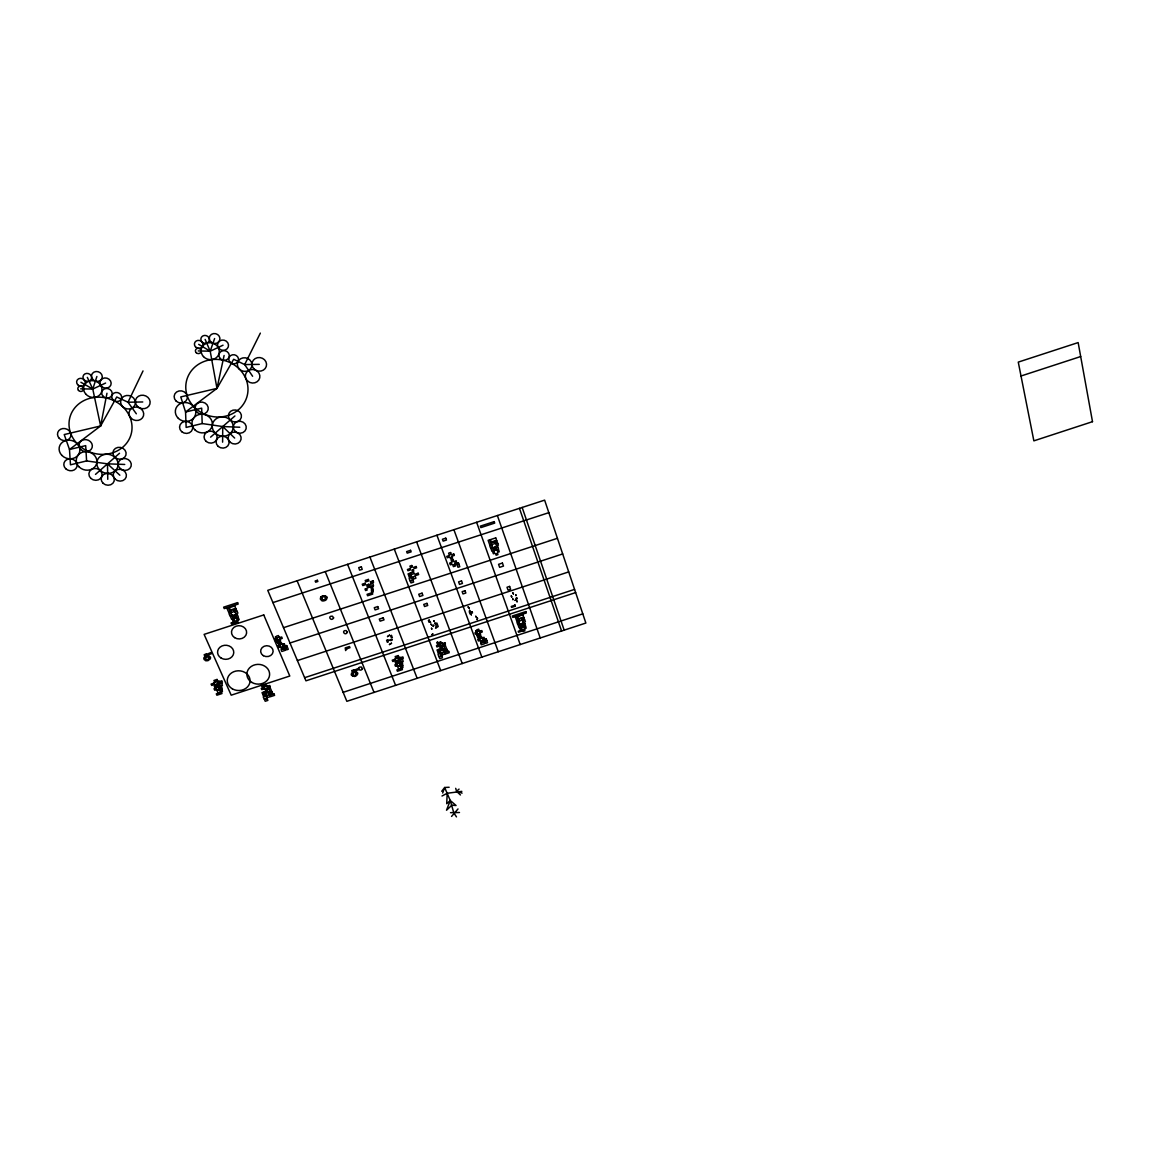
<?xml version="1.0" encoding="UTF-8"?>
<svg xmlns="http://www.w3.org/2000/svg" width="1150" height="1150" viewBox="0 0 1150 1150"><rect width="100%" height="100%" fill="white"/><g stroke="black" fill="none" stroke-linecap="round" stroke-linejoin="round"><path stroke-width="1.5" d="M222.611 442.161L222.741 426.549L234.931 415.955M461.826 791.372L447.192 793.256L446.717 803.721L450.268 800.515L444.647 787.491L449.147 787.261M124.732 464.456L107.482 463.838L86.595 460.934L70.466 464.816L69.489 449.506L100.625 425.96L106.964 393.257M239.775 427.239L222.741 426.549L202.184 423.559L186.142 427.426L185.567 412.002L216.976 388.384L224.106 355.479M209.171 658.49C206.511 652.366 203.076 663.277 209.171 658.49L210.177 659.108L208.61 659.194M96.888 376.467L92.776 389.045L100.625 425.96L64.228 434.556L69.489 449.506L85.689 445.625L86.595 460.934M214.604 338.531L210.206 351.196L216.976 388.384L180.766 396.923L185.567 412.002L201.681 408.149L202.184 423.559M442.678 793.026L444.647 787.491L441.715 791.272M356.414 674.288L355.321 672.448C350.161 671.83 353.898 678.284 356.414 674.288L357.363 674.878L355.839 674.978M450.268 800.515L446.516 810.218L451.849 805.216L456.047 805.503L450.268 800.515L453.833 812.935L456.478 816.888M205.749 659.453L205.275 660.531L206.209 660.848L206.669 659.769M353.05 675.237L352.561 676.301L353.956 675.539M143.017 370.933L128.009 402.227L136.347 413.799M260.346 333.112L244.677 364.579L252.612 376.266M100.625 425.96L116.725 396.994L128.009 402.227L142.758 401.968M216.976 388.384L233.666 359.274L244.677 364.579L259.268 364.363M451.562 816.428L458.016 808.953M208.797 657.038L209.444 656.089L207.963 656.621L208.423 654.724L211.528 653.703L210.982 652.496L206.54 654.408M356.098 672.865L356.759 671.945L355.321 672.448L355.824 670.594L358.872 669.587L358.369 668.423L354.013 670.292M459.037 789.101L456.579 791.344L460.446 794.981M95.493 474.389L119.528 453.272M210.608 437.144L222.741 426.549L234.658 438.064M442.003 796.016L447.192 793.256M105.599 383.051L92.776 389.045L80.687 388.844M223.042 345.201L210.206 351.196L198.26 350.937M206.698 654.767L207.589 654.968L207.173 656.578L206.698 655.644L205.246 656.176L205.721 657.11M354.157 670.651L355.005 670.838L354.531 672.419L354.114 671.514L352.705 672.031L353.122 672.937M266.196 690.187L267.619 689.727L267.088 688.505L265.664 688.965L266.57 691.035M304.621 677.681L574.569 589.389M267.389 690.762L265.319 691.438L265.995 693.004L268.065 692.329L267.016 689.914M575.647 592.595L305.943 680.829L267.749 590.338L544.626 500.135L585.867 623.041L346.854 701.327L297.103 580.764M479.852 631.221L481.821 630.574L482.31 631.939L480.355 632.572M394.924 659.309L392.251 660.172L392.783 661.494L395.442 660.632M400.214 657.757L402.831 656.894L403.334 658.202L400.732 659.065M396.146 661.897L395.212 662.199L395.974 664.139L399.869 662.903M518.923 621.92L517.026 622.538L517.658 624.321L519.556 623.702M522.891 620.583L524.788 619.965L525.406 621.747L523.523 622.366M441.226 647.508L442.621 647.062L442.161 645.826L440.752 646.286L441.543 648.37M396.348 662.414L399.395 661.466L397.181 662.644L397.555 663.593M442.362 648.111L440.306 648.773L440.91 650.354L442.951 649.678L442.031 647.249M396.434 664.312L394.896 664.801L395.471 666.267L397.009 665.764M482.54 637.79L484.021 637.316L484.639 639.012L483.173 639.486M522.675 624.795L520.878 625.384L520.418 624.091M522.79 625.14L520.993 625.715L521.439 627.009L523.236 626.419L522.215 623.516M343.146 692.329L582.791 613.87M231.064 613.281L229.109 613.928L229.899 615.753L231.854 615.121M235.161 611.915L237.116 611.268L237.906 613.108L235.951 613.741M272.924 602.6L548.823 512.67M235.232 616.256L233.393 616.86L232.803 615.523M235.391 616.601L233.522 617.205L234.111 618.527L235.951 617.924L234.658 614.919M1021.013 376.007L1080.684 356.543M283.504 627.684L557.434 538.301M279.694 637.632L281.678 636.985L282.268 638.351L280.269 639.012M289.973 643.008L562.681 553.955M213.799 683.201L211.097 684.092L211.701 685.414L214.403 684.538M219.176 681.634L221.821 680.771L222.41 682.079L219.765 682.942M215.409 686.334L215.769 685.572L214.231 686.119L215.107 688.059L219.061 686.809L220.009 688.936L216.545 690.058L215.596 687.944M297.39 660.574L568.704 571.909M215.582 688.232L214.029 688.735L214.691 690.201L216.243 689.698M387.723 640.521L388.111 639.759L386.587 640.306L387.349 642.261L388.283 641.959L387.507 639.961M218.471 685.918C222.108 685.644 217.278 685.731 218.845 686.809M399.352 662.012L403.176 661.696L402.687 659.467L400.459 659.913L400.948 662.141L399.352 662.012L400.703 665.016L397.282 666.137L396.448 664.024M352.518 674.001L351.21 674.346L351.555 675.424L352.877 675.079M205.146 658.188L203.809 658.548L204.197 659.64L205.548 659.295M356.256 672.98L357.592 672.75L357.808 673.871L356.471 674.101M209.228 658.303L210.608 658.059L210.321 656.923L208.955 657.153M459.482 812.504L450.512 812.676M462.084 793.141L456.579 791.344L455.702 788.325M205.606 657.283L203.996 657.398L205.103 657.987M352.993 673.109L351.44 673.224L352.489 673.799M80.931 382.289L92.776 389.045L87.328 377.372M198.677 344.353L210.206 351.196L205.131 339.408M119.844 475.209L107.482 463.838L107.769 479.32M215.151 685.774L216.042 687.758M217.436 686.176L218.5 685.371L216.272 686.55L216.703 687.513M231.466 612.418L230.647 610.521L233.378 609.644L234.197 611.541M266.958 695.506L267.806 697.446L270.034 696.727L269.186 694.787M277.136 637.977L276.388 636.209L278.386 635.562L279.134 637.33M279.982 644.805L278.904 642.088L280.197 643.023L279.321 643.267L281.348 642.606L281.994 644.144M208.438 659.352L208.826 660.316L207.331 660.761L206.943 659.784M325.249 571.607L374.037 692.429M347.588 564.334L395.6 685.371M396.908 663.837L396.132 661.854L396.951 662.213M399.208 661.365L398.748 660.186L396.606 660.891L397.066 662.055M369.912 557.06L417.162 678.313M394.292 549.111L440.709 670.594M416.602 541.851L462.243 663.536M477.379 631.566L476.747 629.826L478.702 629.179L479.334 630.919M479.794 638.279L478.889 635.619L479.737 635.375L480.082 636.539L479.234 636.769L481.217 636.122L481.764 637.632M436.914 535.224L481.864 657.11M355.666 675.122L356.011 676.071L354.545 676.502L354.2 675.553M453.905 529.69L498.266 651.734M476.618 522.287L520.202 644.546M519.369 621.086L518.722 619.246L521.352 618.384L521.999 620.224M497.375 515.531L540.241 637.991M519.455 508.343L561.574 631.005M522.158 507.452L564.176 630.143M264.371 688.979L265.075 689.669L264.371 688.979M346.926 648.715L345.632 650.555L345.23 647.896L349.485 646.516L349.988 647.709L346.926 648.715M431.135 624.306L431.796 625.011L431.135 624.306M439.487 646.3L440.134 646.99L439.487 646.3M266.814 685.472L267.49 686.148L266.814 685.472M433.694 620.741L434.326 621.446L433.694 620.741M442.031 642.778L442.649 643.468L442.031 642.778M333.615 617.866C331.387 622.294 326.916 615.609 332.422 616.17L333.615 617.866M347.386 632.284C345.158 636.669 340.745 630.042 346.207 630.588L347.386 632.284M277.107 640.392L277.265 641.801L277.107 640.392M362.48 668.653C360.266 672.98 355.911 666.482 361.316 667.014L362.48 668.653M469.617 610.276L469.703 611.685L469.617 610.276M477.236 633.923L477.322 635.332L477.236 633.923M275.411 637.028L276.546 638.221L275.411 637.028M322.201 599.567L321.698 600.674L322.618 600.99L323.121 599.898L322.201 599.567M468.122 606.927L469.171 608.12L468.122 606.927M475.755 630.631L476.79 631.81L475.755 630.631M234.873 610.938L235.103 611.843L234.873 610.938M232.027 615.135L232.271 615.997L232.027 615.135M236.526 617.32L236.756 618.197L236.526 617.32M230.259 612.246L230.906 613.352L230.259 612.246M234.715 621.359L234.772 622.624L234.715 621.359M515.732 594.651L515.89 595.542L515.732 594.651M522.689 619.649L522.848 620.526L522.689 619.649M263.35 686.564L263.652 687.326L263.35 686.564M264.917 692.875L265.262 693.68L264.917 692.875M512.742 598.776L512.929 599.61L512.742 598.776M519.714 623.717L519.886 624.551L519.714 623.717M430.229 621.834L430.503 622.624L430.229 621.834M283.748 646.415L284.481 647.436L283.748 646.415M438.596 643.856L438.854 644.633L438.596 643.856M516.882 600.918L517.054 601.781L516.882 600.918M512.9 592.897L513.432 593.989L512.9 592.897M511.247 595.916L511.793 597.023L511.247 595.916M523.811 625.83L523.983 626.678L523.811 625.83M431.509 628.259L431.811 629.079L431.509 628.259M518.894 615.164L519.426 616.242L518.894 615.164M518.233 620.914L518.779 621.992L518.233 620.914M439.861 650.21L440.148 651.015L439.861 650.21M514.898 604.886L514.869 606.122L514.898 604.886M521.827 629.754L521.798 630.976L521.827 629.754M268.194 687.815L268.683 688.577L268.194 687.815M475.784 616.299L476.459 617.32L475.784 616.299M483.345 639.86L484.006 640.866L483.345 639.86M434.959 623.142L435.39 623.918L434.959 623.142M443.282 645.136L443.713 645.912L443.282 645.136M278.717 644.058L279.062 644.949L276.863 641.944L277.668 641.671L278.645 643.928M325.162 595.729L324.487 596.692L325.292 597.137L325.967 596.174L325.162 595.729M471.011 613.942L471.299 614.833L471.011 613.942M478.616 637.546L478.903 638.437L478.616 637.546M321.037 596.749L320.519 597.468L321.598 598.086L322.129 597.353L321.037 596.749M325.623 598.618L325.048 599.322L326.039 599.955L326.614 599.236L325.623 598.618M269.776 691.222L269.014 692.774L271.644 691.15L270.149 687.714L268.769 688.16L269.776 691.222M436.368 626.606L435.548 628.188L438.207 626.549L436.871 623.041L435.491 623.501L436.368 626.606M444.676 648.571L440.206 650.742L441.054 652.956L444.317 651.878L443.469 649.664L446.502 648.499L445.194 645.049L443.814 645.495L444.676 648.571M236.109 614.201L235.218 614.819L235.908 615.595L236.814 614.962L236.109 614.201M516.709 597.856L515.804 598.46L516.422 599.222L517.313 598.604L516.709 597.856M523.638 622.811L522.747 623.415L523.351 624.163L524.242 623.544L523.638 622.811M323.265 595.7L321.813 596.232L322.244 597.181L323.696 596.663L323.265 595.7M470.091 611.556L469.301 611.829L470.163 614.086L470.954 613.812L470.091 611.556M477.71 635.202L476.919 635.461L477.768 637.689L478.558 637.416L477.71 635.202M485.041 641.714L484.725 643.094L485.041 641.714M285.603 648.284L285.329 649.678L285.603 648.284M477.494 618.168L477.178 619.562L477.494 618.168M270.322 686.723L267.95 687.499L267.418 686.277L269.79 685.501L270.322 686.723M264.155 688.85L261.769 689.626L261.251 688.447L263.637 687.671L264.155 688.85M267.777 688.074L264.601 689.109L263.709 687.053L266.886 686.004L267.777 688.074M432.788 633.966L432.012 634.628L432.788 633.966M264.227 691.898L262.027 692.616L262.603 693.939L264.802 693.22L264.227 691.898M1092.5 421.676L1033.864 440.853L1018.268 362.106L1078.154 342.585L1092.5 421.676M268.597 692.314L265.305 693.393L266.268 695.592L269.56 694.514L268.597 692.314M265.204 693.967L262.847 694.729L263.364 695.908L265.722 695.146L265.204 693.967M272.061 691.898L269.057 692.875L269.618 694.169L272.622 693.191L272.061 691.898M265.909 696.138L263.249 697.001L264.213 699.214L266.857 698.352L265.909 696.138M273.973 693.896L270.149 695.161L270.768 696.598L274.606 695.348L273.973 693.896M525.809 611.584L512.311 615.997L512.799 617.392L526.298 612.979L525.809 611.584M353.841 669.889L351.699 670.594L352.173 671.744L354.315 671.039L353.841 669.889M398.259 655.572L395.169 656.578L395.701 657.944L398.791 656.923L398.259 655.572M516.911 616.731L515.416 617.219L516.939 621.503L518.42 621.014L516.911 616.731M522.862 614.79L517.716 616.472L518.535 618.786L523.681 617.104L522.862 614.79M267.131 698.654L264.471 699.531L265.233 701.27L267.893 700.393L267.131 698.654M440.723 641.887L438.897 642.491L439.487 644.014L441.298 643.425L440.723 641.887M479.708 630.804L476.862 631.724L477.681 633.966L480.527 633.032L479.708 630.804M398.863 657.628L394.982 658.907L395.772 660.919L399.654 659.64L398.863 657.628M442.074 643.324L438.912 644.359L439.702 646.429L442.865 645.394L442.074 643.324M400.071 657.398L399.223 657.671L400.114 659.928L400.962 659.654L400.071 657.398M444.935 642.821L442.577 643.598L443.052 644.834L445.409 644.058L444.935 642.821M476.833 632.256L474.936 632.874L475.439 634.225L477.336 633.592L476.833 632.256M438.826 644.977L436.468 645.754L436.914 646.947L439.271 646.171L438.826 644.977M523.825 617.593L522.33 618.082L523.02 620.066L524.515 619.577L523.825 617.593M480.139 633.391L478.213 634.024L478.716 635.389L480.643 634.757L480.139 633.391M522.56 620.037L518.751 621.288L519.786 624.191L523.581 622.955L522.56 620.037M439.228 649.232L437.043 649.951L437.546 651.274L439.731 650.555L439.228 649.232M402.141 662.644L400.559 663.162L401.192 664.758L402.759 664.24L402.141 662.644M519.57 624.436L518.061 624.924L519.038 627.699L520.548 627.196L519.57 624.436M524.788 623.429L523.077 623.99L523.811 626.046L525.521 625.485L524.788 623.429M440.091 651.303L437.747 652.064L438.207 653.258L440.536 652.496L440.091 651.303M446.876 649.261L443.9 650.239L444.403 651.533L447.364 650.555L446.876 649.261M482.296 637.574L479.406 638.523L480.298 640.967L483.187 640.018L482.296 637.574M479.277 638.796L477.724 639.299L478.357 640.996L479.895 640.492L479.277 638.796M400.099 665.074L398.058 666.382L400.099 665.074M443.943 652.151L441.729 652.869L442.477 654.824L444.691 654.106L443.943 652.151M440.68 653.488L438.035 654.35L438.883 656.578L441.514 655.716L440.68 653.488M523.768 626.419L521.18 627.268L522.158 630.027L524.745 629.194L523.768 626.419M448.673 651.274L444.863 652.524L445.409 653.976L449.219 652.726L448.673 651.274M486.249 639.041L484.294 639.673L484.639 640.636L486.594 640.004L486.249 639.041M482.727 640.449L480.772 641.096L481.361 642.692L483.316 642.059L482.727 640.449M521.166 627.9L519.843 628.331L520.461 630.071L521.784 629.639L521.166 627.9M525.55 626.391L524.227 626.822L524.846 628.561L526.168 628.13L525.55 626.391M401.882 668.251L396.879 669.889L397.411 671.255L402.414 669.616L401.882 668.251M486.723 640.392L484.955 640.967L485.803 643.281L487.571 642.706L486.723 640.392M483.848 642.002L480.614 643.066L481.261 644.819L484.495 643.756L483.848 642.002M441.772 656.032L439.128 656.894L439.803 658.648L442.434 657.786L441.772 656.032M524.443 629.567L522.646 630.143L523.106 631.436L524.889 630.847L524.443 629.567M237.576 602.629L223.632 607.171L224.25 608.609L238.194 604.052L237.576 602.629M228.548 607.919L226.996 608.422L228.922 612.849L230.46 612.346L228.548 607.919M234.701 605.935L229.382 607.66L230.431 610.061L235.736 608.321L234.701 605.935M494.184 521.626L480.341 526.139L480.858 527.606L494.701 523.092L494.184 521.626M445.783 538.171L442.448 539.264L443.124 541.118L446.473 540.026L445.783 538.171M317.371 580.276L315.172 580.994L315.661 582.202L317.874 581.483L317.371 580.276M410.55 550.318L406.626 551.598L407.215 553.136L411.125 551.856L410.55 550.318M235.923 608.824L234.384 609.327L235.261 611.369L236.799 610.866L235.923 608.824M234.758 611.354L230.834 612.634L232.142 615.624L236.066 614.344L234.758 611.354M231.926 615.868L230.374 616.386L231.61 619.246L233.177 618.729L231.926 615.868M237.389 614.848L235.621 615.423L236.541 617.536L238.309 616.961L237.389 614.848M236.512 617.924L233.853 618.801L235.089 621.661L237.763 620.784L236.512 617.924M233.867 619.462L232.516 619.908L233.292 621.69L234.658 621.259L233.867 619.462M238.395 617.909L237.044 618.341L237.82 620.137L239.171 619.692L238.395 617.909M237.461 621.173L235.621 621.776L236.196 623.099L238.036 622.495L237.461 621.173M368.359 579.428L365.211 580.462L365.757 581.871L368.92 580.851L368.359 579.428M450.599 552.546L448.601 553.193L449.262 555.019L451.26 554.357L450.599 552.546M489.656 539.867L488.132 540.356L489.713 544.827L491.237 544.338L489.656 539.867M495.736 537.898L490.489 539.609L491.338 542.024L496.599 540.313L495.736 537.898M411.772 565.498L409.918 566.102L410.521 567.697L412.376 567.094L411.772 565.498M263.752 614.934L204.111 634.383L231.193 695.189L289.786 676.027L263.752 614.934M448.701 555.738L446.761 556.37L447.278 557.764L449.219 557.132L448.701 555.738M453.804 554.027L451.792 554.674L452.324 556.097L454.322 555.436L453.804 554.027M364.981 583.294L362.25 584.186L362.796 585.566L365.527 584.674L364.981 583.294M409.86 568.704L407.445 569.494L407.919 570.731L410.334 569.94L409.86 568.704M416.113 566.504L413.698 567.295L414.187 568.574L416.588 567.784L416.113 566.504M373.06 580.851L370.386 581.713L370.933 583.079L373.592 582.216L373.06 580.851M494.213 541.621L491.524 542.498L492.2 544.424L494.902 543.548L494.213 541.621M496.743 540.816L495.219 541.319L495.938 543.375L497.461 542.886L496.743 540.816M413.281 569.609L411.844 570.084L412.332 571.363L413.77 570.889L413.281 569.609M452.108 556.931L450.139 557.577L450.656 559.001L452.626 558.368L452.108 556.931M368.906 584.243L366.721 584.962L367.209 586.184L369.38 585.465L368.906 584.243M491.754 545.287L489.814 545.919L490.475 547.774L492.416 547.141L491.754 545.287M497.734 543.303L495.808 543.921L496.455 545.776L498.396 545.158L497.734 543.303M369.481 586.083L367.324 586.788L367.713 587.779L369.869 587.075L369.481 586.083M413.497 571.981L411.398 572.671L412.031 574.31L414.115 573.634L413.497 571.981M410.306 573.131L408.063 573.864L408.595 575.244L410.823 574.511L410.306 573.131M453.229 559.791L451.202 560.452L451.777 562.019L453.804 561.372L453.229 559.791M366.562 588.512L364.996 589.016L365.599 590.554L367.166 590.036L366.562 588.512M372.399 586.816L370.789 587.348L371.45 589.016L373.046 588.484L372.399 586.816M492.43 547.903L490.892 548.406L491.912 551.296L493.451 550.793L492.43 547.903M495.132 546.969L493.307 547.558L493.781 548.909L495.607 548.306L495.132 546.969M411.197 575.302L408.811 576.078L409.285 577.314L411.671 576.538L411.197 575.302M497.777 546.897L496.024 547.472L496.786 549.614L498.539 549.039L497.777 546.897M418.14 573.217L415.107 574.209L415.61 575.561L418.658 574.569L418.14 573.217M451.26 562.566L449.679 563.083L450.326 564.851L451.907 564.334L451.26 562.566M456.104 561.056L454.595 561.545L455.256 563.313L456.751 562.824L456.104 561.056M495.722 548.665L493.896 549.254L494.371 550.606L496.196 550.002L495.722 548.665M415.15 576.207L412.893 576.941L413.669 578.982L415.926 578.234L415.15 576.207M411.815 577.587L409.127 578.464L410.004 580.779L412.692 579.902L411.815 577.587M458.404 562.867L456.392 563.514L456.766 564.521L458.764 563.874L458.404 562.867M454.796 564.319L452.812 564.966L453.416 566.634L455.414 565.987L454.796 564.319M494.083 551.54L492.746 551.971L493.393 553.783L494.73 553.351L494.083 551.54M498.568 549.988L497.231 550.433L497.864 552.244L499.215 551.813L498.568 549.988M458.908 564.276L457.096 564.866L457.973 567.281L459.784 566.691L458.908 564.276M372.183 592.667L367.066 594.334L367.626 595.758L372.744 594.09L372.183 592.667M412.951 580.232L410.262 581.109L410.967 582.935L413.655 582.058L412.951 580.232M497.461 553.279L495.636 553.883L496.11 555.22L497.936 554.616L497.461 553.279M206.353 653.991L204.168 654.709L204.7 655.888L206.885 655.169L206.353 653.991M502.421 563.069L498.568 564.334L499.632 567.338L503.484 566.073L502.421 563.069M279.507 637.201L276.604 638.149L277.567 640.421L280.471 639.472L279.507 637.201M276.604 638.681L274.663 639.314L275.252 640.679L277.193 640.047L276.604 638.681M377.746 606.567L374.268 607.703L375.116 609.888L378.594 608.753L377.746 606.567M422.064 593.17L418.744 594.248L419.606 596.534L422.927 595.456L422.064 593.17M280.097 639.831L278.127 640.478L278.717 641.858L280.686 641.226L280.097 639.831M461.524 580.923L458.591 581.886L459.511 584.401L462.444 583.438L461.524 580.923M282.541 644.086L279.594 645.049L280.643 647.522L283.59 646.573L282.541 644.086M279.464 645.337L277.897 645.84L278.631 647.565L280.197 647.048L279.464 645.337M284.309 643.813L282.814 644.302L283.547 646.027L285.042 645.538L284.309 643.813M286.709 645.567L284.711 646.214L285.128 647.206L287.126 646.544L286.709 645.567M283.13 647.004L281.146 647.651L281.836 649.276L283.82 648.629L283.13 647.004M287.27 646.947L285.473 647.536L286.465 649.879L288.276 649.29L287.27 646.947M284.381 648.586L281.074 649.664L281.822 651.446L285.128 650.368L284.381 648.586M465.017 590.726L462.142 591.661L462.976 593.946L465.851 592.997L465.017 590.726M426.938 603.362L423.746 604.411L424.551 606.524L427.743 605.489L426.938 603.362M383.223 617.823L379.299 619.102L380.118 621.158L384.028 619.879L383.223 617.823M217.048 679.449L213.929 680.469L214.533 681.835L217.666 680.814L217.048 679.449M217.767 681.519L213.842 682.798L214.748 684.825L218.673 683.531L217.767 681.519M219.003 681.274L218.155 681.562L219.176 683.819L220.024 683.546L219.003 681.274M509.622 586.414L507.006 587.262L508.012 590.094L510.629 589.246L509.622 586.414M217.767 684.092L215.611 684.796L216.143 685.975L218.299 685.271L217.767 684.092M221.375 686.55L219.779 687.067L220.498 688.663L222.094 688.146L221.375 686.55M219.391 688.994L217.091 689.741L219.636 689.569L220.513 692.142L217.911 692.861L216.991 690.446L219.592 689.727L219.391 688.994M389.562 635.174L387.536 636.568L389.562 635.174M391.46 635.447L390.612 635.734L391.518 638.006L392.366 637.732L391.46 635.447M221.361 692.185L216.286 693.852L216.904 695.218L221.979 693.565L221.361 692.185M433.694 625.269L433.219 626.405L433.694 625.269M390.784 639.572L389.721 640.378L390.784 639.572M515.717 599.869L515.171 600.429L515.717 599.869M265.434 684.595L263.609 685.184L264.27 686.708L266.096 686.104L265.434 684.595M391.503 643.224L389.462 644.532L391.503 643.224M521.367 630.286L518.219 631.307L518.549 632.227L521.683 631.206L521.367 630.286M234.269 621.92L231.021 622.969L231.423 623.918L234.672 622.869L234.269 621.92M514.424 605.432L511.261 606.452L511.592 607.387L514.754 606.366L514.424 605.432M429.223 620.109L428.389 620.367L429.079 622.308L429.913 622.049L429.223 620.109M262.257 684.868L261.424 685.127L262.2 687.039L263.034 686.78L262.257 684.868M437.604 642.16L436.77 642.419L437.46 644.331L438.279 644.072L437.604 642.16M324.875 599.481L323.38 599.912L323.739 600.904L325.234 600.458L324.875 599.481M400.272 665.807L397.699 666.526L398.489 668.926L401.062 668.207L400.272 665.807M361.373 566.864L358.728 567.597L359.576 570.141L362.207 569.408L361.373 566.864M472.132 611.742L471.284 611.987L471.644 613.151L472.492 612.921L472.132 611.742M392.107 639.759L390.871 640.536L392.107 639.759M321.641 598.273L320.304 598.633L320.663 599.754L322.014 599.394L321.641 598.273M221.792 683.359L219.521 683.804L220.139 686.047L222.41 685.601L221.792 683.359M373.463 585.853L371.177 586.299L370.659 583.97L372.931 583.524L373.463 585.853M326.83 597.023L325.45 597.253L325.694 598.417L327.06 598.187L326.83 597.023M402.744 665.476L401.134 665.62L401.336 667.747L402.931 667.604L402.744 665.476M222.123 689.382L220.484 689.54L220.771 691.682L222.424 691.524L222.123 689.382M373.031 589.777L371.393 589.921L371.608 592.135L373.247 591.991L373.031 589.777M234.557 637.603A7.576 6.627 2.2 0 0 246.589 633.133A7.576 6.627 2.2 0 0 236.037 626.204A7.576 6.627 2.2 0 0 234.557 637.603M251.879 682.439A11.385 9.89 0.3 0 0 269.603 674.949A11.385 9.89 0.3 0 0 253.244 665.361A11.385 9.89 0.3 0 0 251.879 682.439M232.329 688.836A11.414 9.876 1 0 0 250.053 681.332A11.414 9.876 1 0 0 233.623 671.773A11.414 9.876 1 0 0 232.329 688.836M263.393 655.687A6.253 5.462 0.4 0 0 273.125 651.561A6.253 5.462 0.4 0 0 264.155 646.257A6.253 5.462 0.4 0 0 263.393 655.687M221.188 658.116A8.107 7.044 2.2 0 0 233.752 652.798A8.107 7.044 2.2 0 0 222.051 645.941A8.107 7.044 2.2 0 0 221.188 658.116M239.401 369.136A7.346 6.799 13.7 0 0 251.692 366.692A7.346 6.799 13.7 0 0 242.894 357.894A7.346 6.799 13.7 0 0 239.401 369.136M230.173 362.336A4.916 4.543 14.7 0 0 238.366 360.654A4.916 4.543 14.7 0 0 232.429 354.804A4.916 4.543 14.7 0 0 230.173 362.336M254.021 368.934A7.317 6.799 12.9 0 0 266.283 366.433A7.317 6.799 12.9 0 0 257.485 357.679A7.317 6.799 12.9 0 0 254.021 368.934M247.753 381.168A7.303 6.771 12.5 0 0 259.742 377.847A7.303 6.771 12.5 0 0 250.341 369.739A7.303 6.771 12.5 0 0 247.753 381.168M178.379 418.399A10.293 9.358 13.5 0 0 195.486 414.733A10.293 9.358 13.5 0 0 182.836 402.802A10.293 9.358 13.5 0 0 178.379 418.399M176.123 401.077A6.67 6.066 14.6 0 0 187.191 398.705A6.67 6.066 14.6 0 0 178.983 390.957A6.67 6.066 14.6 0 0 176.123 401.077M195.227 430.143A10.221 9.301 12.1 0 0 212.103 425.989A10.221 9.301 12.1 0 0 199.18 414.503A10.221 9.301 12.1 0 0 195.227 430.143M181.671 431.667A6.612 5.994 12.7 0 0 192.553 428.979A6.612 5.994 12.7 0 0 184.173 421.59A6.612 5.994 12.7 0 0 181.671 431.667M197.196 412.419A6.612 6.038 13 0 0 208.107 409.731A6.612 6.038 13 0 0 199.741 402.27A6.612 6.038 13 0 0 197.196 412.419M215.467 433.291A10.551 9.631 11 0 0 232.947 429.151A10.551 9.631 11 0 0 219.779 417.177A10.551 9.631 11 0 0 215.467 433.291M218.198 446.401A6.526 5.937 10.1 0 0 228.965 443.627A6.526 5.937 10.1 0 0 220.656 436.411A6.526 5.937 10.1 0 0 218.198 446.401M230.503 420.239A6.555 6.009 10.9 0 0 241.313 417.464A6.555 6.009 10.9 0 0 232.99 410.147A6.555 6.009 10.9 0 0 230.503 420.239M206.195 441.413A6.555 5.951 11 0 0 216.991 438.639A6.555 5.951 11 0 0 208.624 431.379A6.555 5.951 11 0 0 206.195 441.413M230.244 442.304A6.512 5.951 9.7 0 0 240.997 439.544A6.512 5.951 9.7 0 0 232.717 432.299A6.512 5.951 9.7 0 0 230.244 442.304M235.347 431.509A6.526 5.98 10 0 0 246.114 428.734A6.526 5.98 10 0 0 237.834 421.461A6.526 5.98 10 0 0 235.347 431.509M220.167 358.498A5.232 4.83 15.4 0 0 229.022 357.262A5.232 4.83 15.4 0 0 223.129 350.678A5.232 4.83 15.4 0 0 220.167 358.498M195.529 346.912A4.312 3.967 17.3 0 0 202.759 345.719A4.312 3.967 17.3 0 0 197.743 340.414A4.312 3.967 17.3 0 0 195.529 346.912M203.478 356.615A9.157 8.438 16.4 0 0 218.874 354.099A9.157 8.438 16.4 0 0 208.251 342.801A9.157 8.438 16.4 0 0 203.478 356.615M218.96 348.493A5.534 5.117 16.2 0 0 228.275 346.955A5.534 5.117 16.2 0 0 221.864 340.113A5.534 5.117 16.2 0 0 218.96 348.493M210.666 341.723A5.362 4.959 17.1 0 0 219.679 340.242A5.362 4.959 17.1 0 0 213.469 333.601A5.362 4.959 17.1 0 0 210.666 341.723M201.969 341.967A4.312 3.967 17.4 0 0 209.199 340.788A4.312 3.967 17.4 0 0 204.197 335.469A4.312 3.967 17.4 0 0 201.969 341.967M196.161 352.647A2.861 2.631 16.9 0 0 200.977 351.857A2.861 2.631 16.9 0 0 197.642 348.321A2.861 2.631 16.9 0 0 196.161 352.647M194.537 407.416A31.237 28.664 13.5 0 0 246.804 397.181A31.237 28.664 13.5 0 0 209.329 359.993A31.237 28.664 13.5 0 0 194.537 407.416M78.43 444.921A31.754 28.333 15.9 0 0 131.028 434.585A31.754 28.333 15.9 0 0 92.129 397.785A31.754 28.333 15.9 0 0 78.43 444.921M78.473 390.396A2.918 2.602 18.5 0 0 83.389 389.908A2.918 2.602 18.5 0 0 80.184 386.213A2.918 2.602 18.5 0 0 78.473 390.396M83.993 379.701A4.384 3.924 18.9 0 0 91.382 378.982A4.384 3.924 18.9 0 0 86.581 373.405A4.384 3.924 18.9 0 0 83.993 379.701M92.733 379.371A5.448 4.902 18.7 0 0 101.948 378.479A5.448 4.902 18.7 0 0 95.982 371.522A5.448 4.902 18.7 0 0 92.733 379.371M101.301 386.055A5.621 5.046 18.1 0 0 110.817 385.121A5.621 5.046 18.1 0 0 104.664 377.962A5.621 5.046 18.1 0 0 101.301 386.055M85.689 393.99A9.301 8.338 18.1 0 0 101.416 392.466A9.301 8.338 18.1 0 0 91.209 380.65A9.301 8.338 18.1 0 0 85.689 393.99M77.611 384.618A4.384 3.924 18.8 0 0 84.999 383.899A4.384 3.924 18.8 0 0 80.184 378.336A4.384 3.924 18.8 0 0 77.611 384.618M103.054 396.276A5.319 4.772 17.5 0 0 111.967 395.011A5.319 4.772 17.5 0 0 105.843 388.484A5.319 4.772 17.5 0 0 103.054 396.276M120.017 468.395A6.627 5.908 13.2 0 0 131.086 466.325A6.627 5.908 13.2 0 0 123.064 458.62A6.627 5.908 13.2 0 0 120.017 468.395M115.144 479.147A6.627 5.879 12.8 0 0 126.184 477.063A6.627 5.879 12.8 0 0 118.177 469.401A6.627 5.879 12.8 0 0 115.144 479.147M90.792 478.328A6.656 5.894 13.7 0 0 101.876 476.258A6.656 5.894 13.7 0 0 93.782 468.567A6.656 5.894 13.7 0 0 90.792 478.328M114.813 457.226A6.656 5.937 13.9 0 0 125.911 455.156A6.656 5.937 13.9 0 0 117.861 447.408A6.656 5.937 13.9 0 0 114.813 457.226M103.069 483.244A6.627 5.879 13.1 0 0 114.123 481.174A6.627 5.879 13.1 0 0 106.087 473.527A6.627 5.879 13.1 0 0 103.069 483.244M100.294 470.537A10.724 9.516 13.8 0 0 117.875 466.368A10.724 9.516 13.8 0 0 104.233 454.523A10.724 9.516 13.8 0 0 100.294 470.537M80.917 449.564A6.727 5.966 15.4 0 0 92.115 447.58A6.727 5.966 15.4 0 0 84.022 439.702A6.727 5.966 15.4 0 0 80.917 449.564M65.722 468.726A6.713 5.923 14.9 0 0 76.892 466.742A6.713 5.923 14.9 0 0 68.784 458.936A6.713 5.923 14.9 0 0 65.722 468.726M79.206 467.001A10.393 9.2 14.6 0 0 96.528 463.939A10.393 9.2 14.6 0 0 84.022 451.806A10.393 9.2 14.6 0 0 79.206 467.001M59.297 438.366A6.785 5.994 16.5 0 0 70.639 436.713A6.785 5.994 16.5 0 0 62.718 428.562A6.785 5.994 16.5 0 0 59.297 438.366M61.856 455.371A10.465 9.243 15.7 0 0 79.393 452.812A10.465 9.243 15.7 0 0 67.174 440.263A10.465 9.243 15.7 0 0 61.856 455.371M131.186 418.341A7.432 6.684 15.4 0 0 143.491 415.826A7.432 6.684 15.4 0 0 134.377 407.201A7.432 6.684 15.4 0 0 131.186 418.341M137.569 406.525A7.446 6.713 15.8 0 0 149.917 404.009A7.446 6.713 15.8 0 0 140.789 395.341A7.446 6.713 15.8 0 0 137.569 406.525M113.031 399.812A5.003 4.485 17 0 0 121.426 398.662A5.003 4.485 17 0 0 115.704 392.509A5.003 4.485 17 0 0 113.031 399.812M122.432 406.396A7.461 6.727 16.3 0 0 135.024 404.757A7.461 6.727 16.3 0 0 126.543 395.499A7.461 6.727 16.3 0 0 122.432 406.396"/></g></svg>
